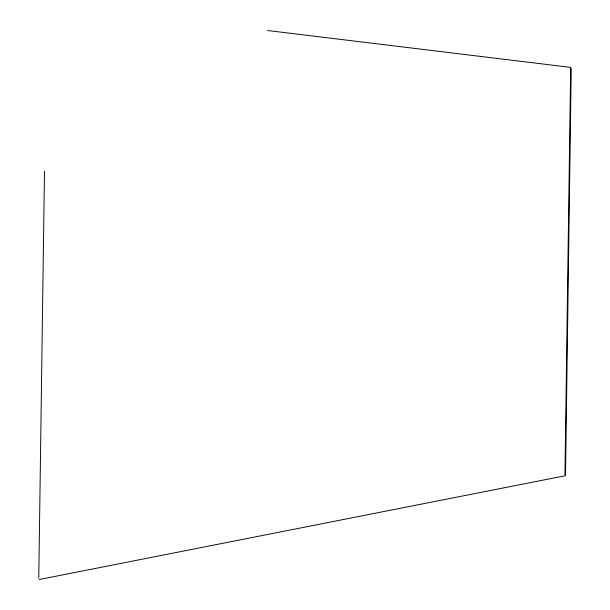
<?xml version="1.0" encoding="UTF-8"?>
<svg xmlns="http://www.w3.org/2000/svg" width="610" height="610" viewBox="0 0 610 610"><rect width="100%" height="100%" fill="white"/><g stroke="black" fill="none" stroke-linecap="round" stroke-linejoin="round"><path stroke-width="0.91" d="M38.773 578.265L44.492 171.189M564.951 474.466L570.67 67.382L267.493 30.5M571.227 68.617L565.508 475.693L39.33 579.5"/></g></svg>
